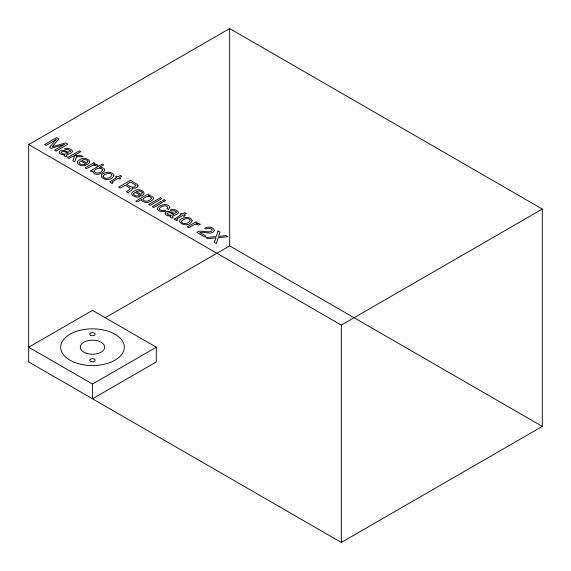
<?xml version="1.0" encoding="UTF-8"?>
<svg xmlns="http://www.w3.org/2000/svg" width="571" height="571" viewBox="0 0 571 571"><rect width="100%" height="100%" fill="white"/><g stroke="black" fill="none" stroke-linecap="round" stroke-linejoin="round"><path stroke-width="0.86" d="M28.678 144.591L229.67 28.55L542.322 209.057L542.322 426.409L341.33 542.45L28.678 361.943L28.678 144.591L341.33 325.099L542.322 209.057M104.914 317.926L229.67 245.901L542.322 426.409M92.488 384.047L156.29 347.204L156.29 361.943L92.488 398.779L92.488 384.047L28.678 347.204L92.488 310.367L156.29 347.204M341.33 325.099L341.33 542.45M229.67 28.55L229.67 245.901M169.858 207.344L168.509 209.4L167.096 208.579L167.838 207.473L167.631 206.895C165.197 204.675 161.051 206.16 159.33 208.558A2.527 1.456 0 0 0 159.673 209.721L162.157 210.585L164.412 210.128L165.826 210.949L163.906 211.563A4.204 2.427 0 0 1 161.222 211.605C149.937 208.336 167.253 200.464 169.858 207.344M109.996 181.814L112.102 183.469L113.251 182.806L112.237 182.149L112.537 181.621L118.197 178.359L119.582 179.158L120.766 178.466L119.382 177.667L121.801 176.275L120.331 175.425L117.911 176.817L116.741 176.139L115.549 176.832L116.72 177.51L109.996 181.814M174.469 219.036L176.582 220.699L177.731 220.035L176.717 219.378L177.017 218.85L182.677 215.581L184.055 216.38L185.247 215.695L183.862 214.896L186.282 213.497L184.811 212.648L182.392 214.046L181.214 213.368L180.029 214.054L181.2 214.732L174.469 219.036M79.233 162.471C79.497 164.648 82.681 164.883 84.38 164.327L85.807 165.155C81.396 167.696 72.695 162.278 80.532 159.288C84.301 156.19 94.358 161.215 87.078 164.562L80.732 160.894L79.233 162.471M133.585 193.855C133.842 196.024 137.026 196.26 138.724 195.703L140.159 196.531C135.741 199.072 127.04 193.655 134.877 190.664C138.646 187.566 148.703 192.591 141.43 195.939L135.077 192.27L133.585 193.855M70.476 151.001L70.433 151.479C67.235 153.799 63.081 147.889 59.669 151.187C57.607 153.913 62.924 155.184 64.873 154.877L64.323 155.49L64.887 156.425L66.036 156.925L67.107 156.297C63.973 154.834 72.331 153.706 72.538 151.436L72.46 151.008C70.754 148.56 67.021 147.397 64.345 148.945L65.701 149.73L68.163 149.452L70.476 151.001M176.41 212.155L176.368 212.64C173.17 214.96 169.016 209.043 165.604 212.348C163.534 215.074 168.859 216.345 170.808 216.038L170.258 216.645L170.822 217.587L171.971 218.079L173.042 217.458C169.908 215.995 178.266 214.867 178.473 212.598L178.395 212.169C176.689 209.721 172.956 208.558 170.279 210.107L171.635 210.892L174.098 210.613L176.41 212.155M103.108 176.132L103.058 176.567C104.893 179.836 110.531 178.195 111.923 175.318L111.459 174.362L110.153 173.591A2.805 1.62 0 0 0 107.876 173.384L104.814 174.448L103.108 176.132M181.414 221.341L181.357 221.769C183.191 225.045 188.83 223.404 190.222 220.52L189.765 219.564L188.451 218.8A2.805 1.62 0 0 0 186.175 218.586L183.113 219.657L181.414 221.341M138.061 185.725L137.49 187.017L135.57 188.116L132.137 188.294L132.108 189.836L128.903 192.02L128.425 192.898L126.448 191.756L129.917 189.308L130.152 188.259L125.263 185.182L120.16 188.123L118.554 187.195L130.438 180.336L137.083 184.283L138.061 185.725M102.723 169.873C101.602 172.77 96.321 174.462 94.244 171.578L94.215 171.05C95.664 168.345 100.974 166.789 102.723 169.873M92.859 171.086C94.451 179.879 113.75 168.259 99.44 167.367L103.751 164.876L102.337 164.063L90.404 170.95L91.753 171.721L92.859 171.086M113.865 175.483C109.86 185.197 91.788 174.705 107.876 172.235A5.06 2.919 0 0 1 111.181 172.742L112.887 173.705L113.865 175.483M192.163 220.691C188.166 230.406 170.087 219.906 186.175 217.437A5.06 2.919 0 0 1 189.479 217.944L191.185 218.914L192.163 220.691M61.254 152.107L61.168 152.55C62.653 154.691 66.157 154.527 68.063 152.957L63.588 151.401L61.254 152.107M167.189 213.269L167.103 213.711C168.588 215.852 172.092 215.688 173.998 214.118L169.523 212.562L167.189 213.269M87.955 161.45L86.742 163.028L81.924 160.251C83.751 159.309 87.092 159.159 87.955 161.45M142.3 192.827L141.087 194.404L136.276 191.628C138.096 190.685 141.437 190.536 142.3 192.827M135.798 185.632C133.835 189.301 128.825 185.975 126.605 184.404L130.666 182.063L135.277 184.797L135.798 185.632M214.475 230.391C211.72 235.923 204.361 231.034 199.829 232.533L206.16 236.187L204.782 236.979L196.824 232.39C201.534 228.928 207.544 233.874 212.077 230.798L212.055 229.471L210.535 228.5L208.094 228.314L206.067 229.092L204.589 228.236C207.551 226.302 213.297 226.601 214.475 230.391M153.585 198.48C151.722 202.455 144.641 204.061 141.694 200.4L141.665 199.415L137.24 201.977L135.777 201.135L147.86 194.154L149.281 194.975L148.132 195.639C150.152 195.453 153.413 195.974 153.585 198.48M218.022 230.898L216.216 236.544L205.867 237.607L207.808 238.728L215.988 237.807L214.303 242.482L216.302 243.631L218.215 237.7L228 236.658L226.08 235.552L218.522 236.437L220.035 232.062L218.022 230.898M76.571 156.697L74.651 161.85L72.788 160.779L74.458 156.69L72.117 156.632L68.863 158.51L67.464 157.703L79.355 150.837L80.754 151.65L73.852 155.633L81.268 155.662L83.13 156.739L76.571 156.697M143.257 198.779L143.05 199.821C145.177 202.562 149.973 200.999 151.529 198.394L151.515 197.866C149.509 195.118 145.205 196.71 143.257 198.779M56.151 139.595L49.541 147.354L51.133 148.274L64.552 144.442L54.495 150.216L56.022 151.094L67.913 144.235L65.629 142.914L52.189 146.761L58.82 138.989L56.515 137.654L44.631 144.52L46.165 145.405L56.151 139.595M93.708 162.849L85.043 167.853L86.499 168.688L92.502 165.397L94.957 165.319L96.542 166.075L98.076 165.19L96.677 164.519L93.594 164.512L95.093 163.641L93.708 162.849M160.494 197.687L148.603 204.546L150.066 205.389L161.95 198.522L160.494 197.687M160.872 201.67L152.25 206.652L153.727 207.509L162.357 202.527L160.872 201.67M164.134 199.786L162.485 200.742L163.963 201.592L165.619 200.642L164.134 199.786M195.96 221.883L187.295 226.887L188.751 227.722L194.754 224.432L197.209 224.353L198.794 225.117L200.328 224.225L198.929 223.554L195.846 223.546L197.345 222.683L195.96 221.883M74.351 362.292A31.812 18.365 0 0 0 124.185 348.731A31.812 18.365 0 0 0 78.919 330.595A31.812 18.365 0 0 0 74.351 362.292M86.392 353.299A12.184 7.03 0 0 0 104.664 347.204A12.184 7.03 0 0 0 86.392 341.115A12.184 7.03 0 0 0 86.392 353.299M90.568 335.284A2.705 1.563 0 0 0 95.1 334.585A2.705 1.563 0 0 0 91.781 332.672A2.705 1.563 0 0 0 90.568 335.284M91.132 361.586A2.705 1.563 0 0 0 95.193 360.23A2.705 1.563 0 0 0 91.132 358.873A2.705 1.563 0 0 0 91.132 361.586"/></g></svg>
